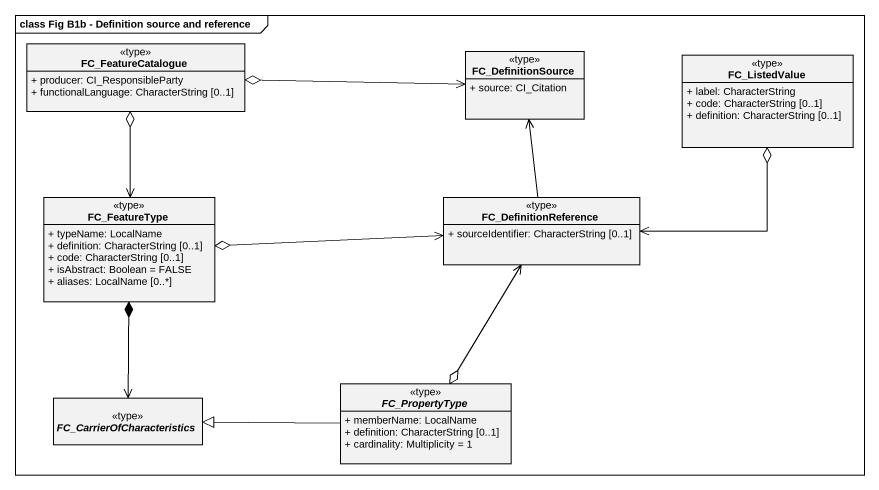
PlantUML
@startuml
mainframe class Fig B1b - Definition source and reference
hide circle
hide empty members
skinparam classAttributeIconSize 0
class FC_FeatureCatalogue <<type>> {
  + producer: CI_ResponsibleParty
  + functionalLanguage: CharacterString [0..1]
}
class FC_DefinitionSource <<type>> {
  + source: CI_Citation
}
class FC_ListedValue <<type>> {
  + label: CharacterString
  + code: CharacterString [0..1]
  + definition: CharacterString [0..1]
}
class FC_FeatureType <<type>> {
  + typeName: LocalName
  + definition: CharacterString [0..1]
  + code: CharacterString [0..1]
  + isAbstract: Boolean = FALSE
  + aliases: LocalName [0..*]
}
class FC_DefinitionReference <<type>> {
  + sourceIdentifier: CharacterString [0..1]
}
abstract class FC_CarrierOfCharacteristics <<type>>
abstract class FC_PropertyType <<type>> {
  + memberName: LocalName
  + definition: CharacterString [0..1]
  + cardinality: Multiplicity = 1
}
FC_FeatureCatalogue o-right-> FC_DefinitionSource
FC_ListedValue o-left-> FC_DefinitionReference
FC_FeatureType <-up-o FC_FeatureCatalogue
FC_FeatureType o-right-> FC_DefinitionReference
FC_FeatureType *--> FC_CarrierOfCharacteristics
FC_DefinitionReference -up-> FC_DefinitionSource
FC_PropertyType o-up-> FC_DefinitionReference
FC_PropertyType -left-|> FC_CarrierOfCharacteristics
@enduml
